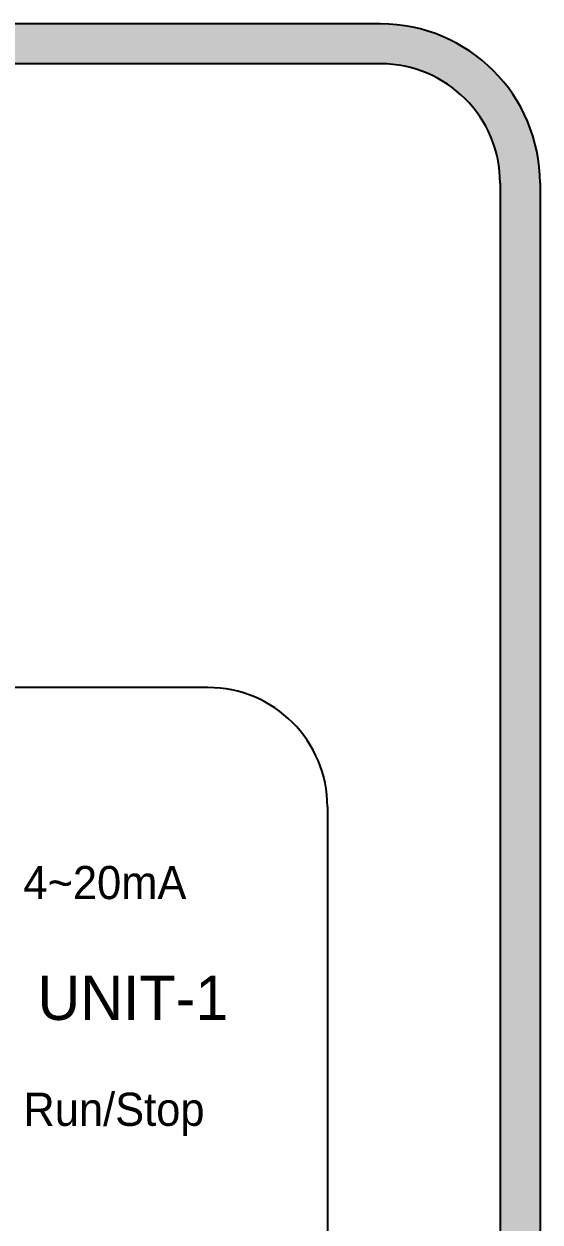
# Model space of a CAD drawing. Header units: millimetres. Extents: x 509 to 2769, y 363 to 1089.
# Drawn here: x 835.2 to 858.5, y 684.2 to 738.4 of the extents above; entities that cross this region are included whole.
import ezdxf

# ---------------------------------------------------------------- set-up
doc = ezdxf.new("R2010")
doc.units = ezdxf.units.MM

msp = doc.modelspace()

# ---------------------------------------------------------------- hatches: boundary and pattern name
h = msp.add_hatch(color=256)
h.set_gradient(color1=(255, 255, 255), one_color=1, tint=1)
h.paths.add_polyline_path([(858.502, 731.165, 0.414214), (851.302, 738.365), (798.503, 738.365, 0.414214), (791.303, 731.165), (791.303, 613.566, 0.414214), (798.503, 606.366), (851.302, 606.366, 0.414214), (858.502, 613.566)])
h.paths.add_polyline_path([(856.702, 613.566, -0.414214), (851.302, 608.166), (798.503, 608.166, -0.414214), (793.103, 613.566), (793.103, 731.165, -0.414214), (798.503, 736.565), (851.302, 736.565, -0.414214), (856.702, 731.165)], flags=16)

# ---------------------------------------------------------------- linework, layer by layer
at = {"ltscale": 10}
for p, q in [((851.302, 738.365), (798.503, 738.365)), ((851.302, 736.565), (798.503, 736.565)), ((843.502, 708.365), (806.303, 708.365))]:
    msp.add_line(p, q, dxfattribs=at)
for p, q in [((856.702, 731.165), (856.702, 613.566)), ((858.502, 731.165), (858.502, 613.566)), ((848.902, 702.965), (848.902, 629.766))]:
    msp.add_line(p, q)
for centre, radius in [((851.302, 731.165), 7.2), ((851.302, 731.165), 5.4), ((843.502, 702.965), 5.4)]:
    msp.add_arc(centre, radius, 0, 90)

# ---------------------------------------------------------------- texts
at = {"attachment_point": 1}
for s, insert, char_height, width in [('{\\fHYHeadLine-Medium|b0|i0|c129|p18;4~20mA}', (835.169, 700.298), 1.5, 9.04081), ('{\\fHeadline R|b0|i0|c129|p18;UNIT-1}', (835.806, 695.336), 2, 11.12121), ('{\\fHYHeadLine-Medium|b0|i0|c129|p18;Run/Stop}', (835.169, 690.048), 1.5, 9.04081)]:
    msp.add_mtext(s, dxfattribs=dict(at, insert=insert, char_height=char_height, width=width))

doc.saveas('drawing.dxf')
